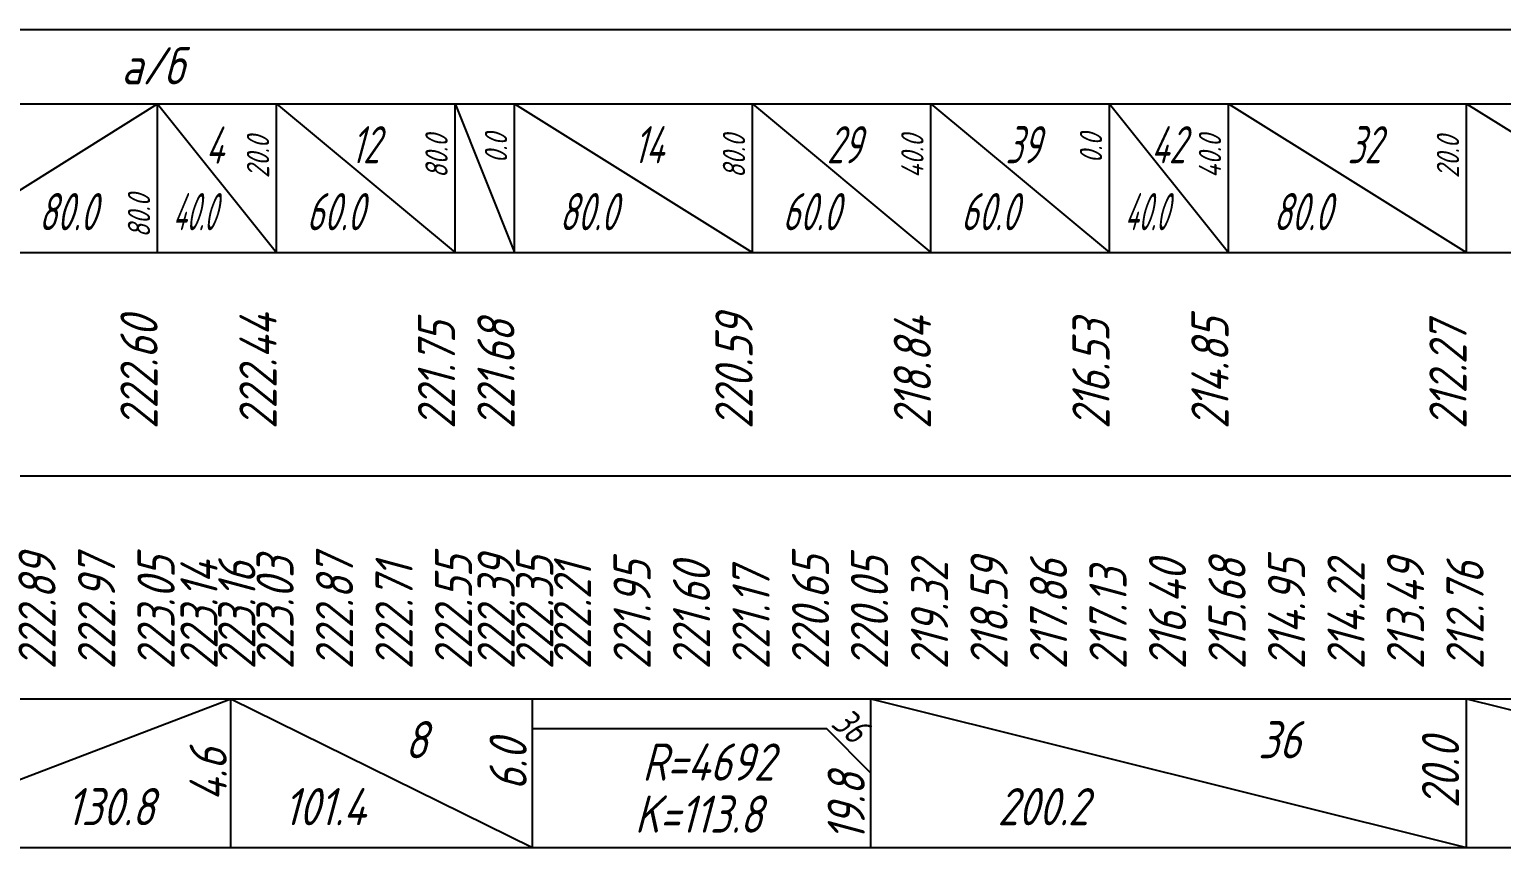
# Model space of a CAD drawing. Extents: x 2172 to 5772, y -842 to -248.
# Drawn here: x 3924 to 4022.9, y -734 to -679 of the extents above; entities that cross this region are included whole.
import ezdxf

# ---------------------------------------------------------------- set-up
doc = ezdxf.new("R2010")
doc.units = 0
doc.header["$MEASUREMENT"] = 0
doc.layers.get('0').update_dxf_attribs({"linetype": 'CONTINUOUS'})
for name, color, linetype in [('КРАСНЫЕ_ОТМЕТКИ', 1, 'CONTINUOUS'), ('ОСЬ_УКЛОН_И_КРИВАЯ', 1, 'CONTINUOUS'), ('ОТМЕТКИ_КЮВЕТОВ', 7, 'CONTINUOUS'), ('ЧЕРНЫЕ_ОТМЕТКИ', 7, 'CONTINUOUS')]:
    doc.layers.add(name, color=color, linetype=linetype)
doc.styles.add('ГОСТ', font='gost.TTF', dxfattribs={"oblique": 15, "height": 1})

msp = doc.modelspace()

# ---------------------------------------------------------------- linework, layer by layer
msp.add_line((3396.596, -679.043), (4356.596, -679.043))
at = {"linetype": 'Continuous'}
for p, q in [((3396.596, -684.043), (4356.596, -684.043)), ((3396.596, -694.043), (4356.596, -694.043)), ((3396.596, -709.043), (4356.596, -709.043)), ((3396.596, -724.043), (4356.596, -724.043)), ((3396.596, -734.043), (4356.596, -734.043))]:
    msp.add_line(p, q, dxfattribs=at)
at = {"layer": 'ОСЬ_УКЛОН_И_КРИВАЯ'}
for p, q in [((3911.35, -734.043), (3937.513, -724.043)), ((3937.513, -734.043), (3937.513, -724.043)), ((3937.513, -724.043), (3957.794, -734.043)), ((3957.794, -734.043), (3957.794, -724.043)), ((3980.556, -734.043), (3980.556, -724.043)), ((3980.556, -724.043), (4020.596, -734.043)), ((4020.596, -734.043), (4020.596, -724.043)), ((4020.596, -724.043), (4060.604, -734.043)), ((3957.794, -726.043), (3960.794, -726.043)), ((3960.794, -726.043), (3977.556, -726.043)), ((3980.556, -729.043), (3977.556, -726.043))]:
    msp.add_line(p, q, dxfattribs=at)
at = {"layer": 'ОТМЕТКИ_КЮВЕТОВ'}
for p, q in [((3916.597, -694.043), (3932.596, -684.043)), ((3932.596, -694.043), (3932.596, -684.043)), ((3932.596, -684.043), (3940.596, -694.043)), ((3940.596, -694.043), (3940.596, -684.043)), ((3940.596, -684.043), (3952.596, -694.043)), ((3952.596, -694.043), (3952.596, -684.043)), ((3952.596, -684.043), (3956.596, -694.043)), ((3956.596, -694.043), (3956.596, -684.043)), ((3956.596, -684.043), (3972.596, -694.043)), ((3972.596, -694.043), (3972.596, -684.043)), ((3972.596, -684.043), (3984.589, -694.043)), ((3984.589, -694.043), (3984.589, -684.043)), ((3984.589, -684.043), (3996.596, -694.043)), ((3996.596, -694.043), (3996.596, -684.043)), ((3996.596, -684.043), (4004.596, -694.043)), ((4004.596, -694.043), (4004.596, -684.043)), ((4004.596, -684.043), (4020.596, -694.043)), ((4020.596, -694.043), (4020.596, -684.043)), ((4020.596, -684.043), (4036.596, -694.043))]:
    msp.add_line(p, q, dxfattribs=at)

# ---------------------------------------------------------------- texts
at = {"style": 'ГОСТ', "oblique": 15}
msp.add_text('а/б', height=2.5, dxfattribs=at).set_placement((3930.154, -682.732))
at = {"layer": 'КРАСНЫЕ_ОТМЕТКИ', "style": 'ГОСТ', "oblique": 15}
for s, p in [('222.89', (3925.743, -722.062)), ('222.97', (3929.743, -722.062)), ('223.05', (3933.743, -722.062)), ('223.03', (3941.743, -722.062)), ('222.87', (3945.743, -722.062)), ('222.71', (3949.743, -722.062)), ('222.55', (3953.743, -722.062)), ('222.39', (3956.608, -722.062)), ('222.35', (3959.2, -722.062)), ('221.95', (3965.743, -722.062)), ('221.60', (3969.743, -722.062)), ('220.65', (3977.743, -722.062)), ('220.05', (3981.703, -722.062)), ('219.32', (3985.743, -722.062)), ('218.59', (3989.743, -722.062)), ('217.86', (3993.743, -722.062)), ('216.40', (4001.743, -722.062)), ('215.68', (4005.743, -722.062)), ('214.95', (4009.743, -722.062)), ('214.22', (4013.743, -722.062)), ('213.49', (4017.743, -722.062)), ('223.14', (3936.63, -722.062)), ('223.16', (3939.172, -722.062)), ('222.21', (3961.743, -722.062)), ('221.17', (3973.743, -722.062)), ('217.13', (3997.743, -722.062)), ('212.76', (4021.743, -722.062))]:
    msp.add_text(s, height=2.5, rotation=90, dxfattribs=at).set_placement(p)
at = {"layer": 'ОСЬ_УКЛОН_И_КРИВАЯ', "style": 'ГОСТ', "oblique": 15}
for s, height, rotation, p in [('36', 1.8, 320, (3977.781, -725.829)), ('20.0', 2.5, 90, (4020.096, -731.392)), ('4.6', 2.5, 90, (3937.243, -730.925)), ('6.0', 2.5, 90, (3957.409, -730.2)), ('19.8', 2.5, 90, (3980.14, -733.627))]:
    msp.add_text(s, height=height, rotation=rotation, dxfattribs=at).set_placement(p)
for s, p in [('8', (3949.224, -728.043)), ('36', (4006.586, -728.043)), ('R=4692', (3965.175, -729.543)), ('130.8', (3926.472, -732.543)), ('101.4', (3941.083, -732.543)), ('200.2', (3989.066, -732.543)), ('K=113.8', (3964.675, -733.043))]:
    msp.add_text(s, height=2.5, dxfattribs=at).set_placement(p)
at = {"layer": 'ОТМЕТКИ_КЮВЕТОВ', "style": 'ГОСТ', "oblique": 15}
for s, width, p in [('4', 0.8, (3935.815, -688.067)), ('12', 0.8, (3945.596, -688.043)), ('14', 0.8, (3964.596, -688.043)), ('29', 0.8, (3977.591, -688.043)), ('39', 0.8, (3989.594, -688.043)), ('42', 0.8, (3999.374, -688.043)), ('32', 0.8, (4012.596, -688.043)), ('80.0', 0.8, (3924.596, -692.543)), ('40.0', 0.6, (3933.596, -692.543)), ('60.0', 0.8, (3942.596, -692.543)), ('80.0', 0.8, (3959.596, -692.543)), ('60.0', 0.8, (3974.594, -692.543)), ('60.0', 0.8, (3986.591, -692.543)), ('40.0', 0.6, (3997.596, -692.543)), ('80.0', 0.8, (4007.596, -692.543))]:
    msp.add_text(s, height=2.5, dxfattribs=dict(at, width=width)).set_placement(p)
for s, p in [('0.0', (3956.096, -688.043)), ('0.0', (3996.096, -688.043)), ('20.0', (3940.096, -689.043)), ('80.0', (3952.096, -689.043)), ('80.0', (3972.096, -689.043)), ('40.0', (3984.089, -689.043)), ('40.0', (4004.096, -689.043)), ('20.0', (4020.096, -689.043)), ('80.0', (3932.096, -693.043))]:
    msp.add_text(s, height=1.5, rotation=90, dxfattribs=at).set_placement(p)
at = {"layer": 'ЧЕРНЫЕ_ОТМЕТКИ', "style": 'ГОСТ', "oblique": 15}
for s, p in [('222.60', (3932.596, -705.901)), ('222.44', (3940.596, -705.901)), ('221.75', (3952.596, -705.901)), ('221.68', (3956.596, -705.901)), ('220.59', (3972.596, -705.901)), ('218.84', (3984.589, -705.901)), ('216.53', (3996.596, -705.901)), ('214.85', (4004.596, -705.901)), ('212.27', (4020.596, -705.901))]:
    msp.add_text(s, height=2.5, rotation=90, dxfattribs=at).set_placement(p)

doc.saveas('drawing.dxf')
